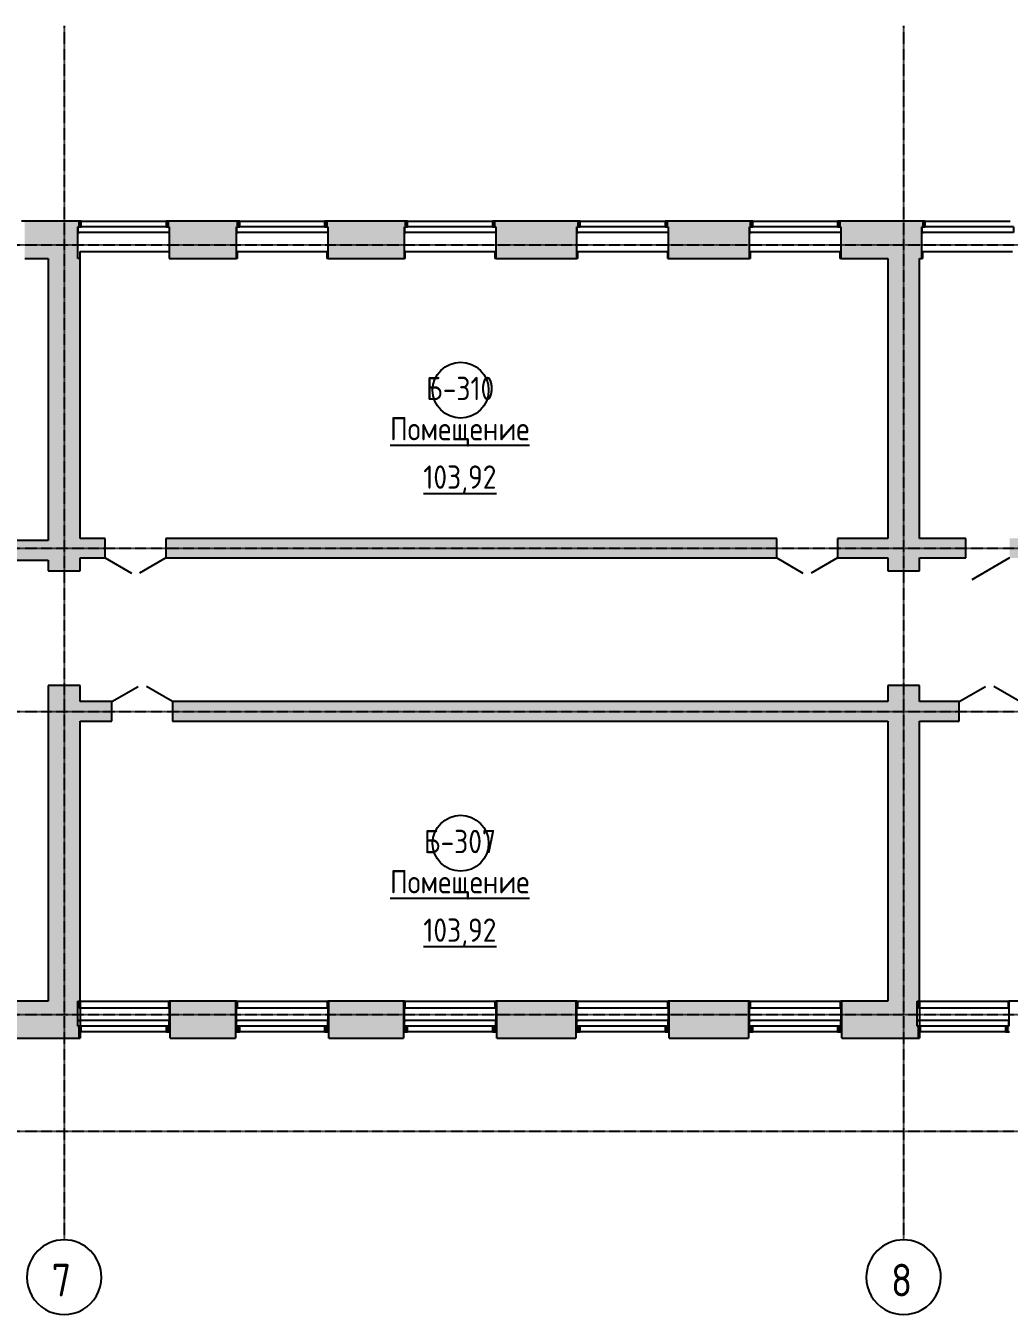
# Model space of a CAD drawing. Extents: x -4056 to 455774, y -7500 to 28668.
# Drawn here: x 297482 to 318570, y -3183 to 24484 of the extents above; entities that cross this region are included whole.
import ezdxf

# ---------------------------------------------------------------- set-up
doc = ezdxf.new("R2010")
doc.units = 0
doc.linetypes.add('ADSK_ЛИНИЯ_СЕТКИ', pattern=[21, 12, -3, 3, -3])
for name, color, linetype in [('ДВЕРИ', 7, 'CONTINUOUS'), ('КАРКАС_ИМПОСТ', 7, 'CONTINUOUS'), ('МАРКИ_ПОМЕЩЕНИЙ', 7, 'CONTINUOUS'), ('ОКНА', 7, 'CONTINUOUS'), ('ОСИ', 7, 'CONTINUOUS'), ('ПАНЕЛЬ', 7, 'CONTINUOUS'), ('СТЕНЫ', 7, 'CONTINUOUS'), ('СТЕНЫ_РАЗРЕЗ', 7, 'CONTINUOUS')]:
    doc.layers.add(name, color=color, linetype=linetype)
doc.styles.add('GOST_COMMON', font='GOST Common.ttf', dxfattribs={"width": 0.9, "height": 500})
doc.styles.add('GOST_COMMON_1', font='GOST Common.ttf', dxfattribs={"width": 0.9, "height": 700})

# ---------------------------------------------------------------- blocks, each defined once
blk = doc.blocks.new('*U277')
at = {"layer": 'СТЕНЫ'}
for points in [[(297146.479999, 2775.135494), (297146.479999, 3575.135494), (298599.839752, 2775.135494)], [(298599.839752, 2775.135494), (297146.479999, 3575.135494), (298599.839752, 3575.135494)], [(300579.839752, 2775.135494), (300579.839752, 3575.135494), (301979.839752, 2775.135494)], [(301979.839752, 2775.135494), (300579.839752, 3575.135494), (301979.839752, 3575.135494)], [(303979.839752, 2775.135494), (303979.839752, 3575.135494), (305579.839752, 2775.135494)], [(305579.839752, 2775.135494), (303979.839752, 3575.135494), (305579.839752, 3575.135494)], [(307579.839752, 2775.135494), (307579.839752, 3575.135494), (309279.839752, 2775.135494)], [(309279.839752, 2775.135494), (307579.839752, 3575.135494), (309279.839752, 3575.135494)], [(311279.839752, 2775.135494), (311279.839752, 3575.135494), (312979.839752, 2775.135494)], [(312979.839752, 2775.135494), (311279.839752, 3575.135494), (312979.839752, 3575.135494)], [(314979.839752, 2775.135494), (314979.839752, 3575.135494), (316061.755913, 2775.135494)], [(316061.755913, 2775.135494), (314979.839752, 3575.135494), (316061.755913, 3575.135494)], [(316061.755913, 2775.135494), (316061.755913, 3575.135494), (316599.839752, 2775.135494)], [(316599.839752, 2775.135494), (316061.755913, 3575.135494), (316599.839752, 3575.135494)], [(298599.839752, 2775.135494), (298599.839752, 3035.135494), (298644.839752, 2775.135494)], [(298644.839752, 2775.135494), (298599.839752, 3035.135494), (298644.839752, 3035.135494)], [(316599.839752, 2775.135494), (316599.839752, 3035.135494), (316644.839752, 2775.135494)], [(316644.839752, 2775.135494), (316599.839752, 3035.135494), (316644.839752, 3035.135494)]]:
    blk.add_solid(points, dxfattribs=at)
blk = doc.blocks.new('*U283')
at = {"layer": 'СТЕНЫ'}
for points in [[(297459.839752, 19495.135494), (297459.839752, 20295.135494), (298599.839752, 19495.135494)], [(298599.839752, 19495.135494), (297459.839752, 20295.135494), (298599.839752, 20295.135494)], [(298599.839752, 20175.135494), (298599.839752, 20295.135494), (298669.839752, 20175.135494)], [(298669.839752, 20175.135494), (298599.839752, 20295.135494), (298669.839752, 20295.135494)], [(300489.839752, 20175.135494), (300489.839752, 20295.135494), (300559.839752, 20175.135494)], [(300559.839752, 20175.135494), (300489.839752, 20295.135494), (300559.839752, 20295.135494)], [(300559.839752, 19495.135494), (300559.839752, 20295.135494), (301999.839752, 19495.135494)], [(301999.839752, 19495.135494), (300559.839752, 20295.135494), (301999.839752, 20295.135494)], [(301999.839752, 20175.135494), (301999.839752, 20295.135494), (302069.839752, 20175.135494)], [(302069.839752, 20175.135494), (301999.839752, 20295.135494), (302069.839752, 20295.135494)], [(303889.839752, 20175.135494), (303889.839752, 20295.135494), (303959.839752, 20175.135494)], [(303959.839752, 20175.135494), (303889.839752, 20295.135494), (303959.839752, 20295.135494)], [(303959.839752, 19495.135494), (303959.839752, 20295.135494), (305599.839752, 19495.135494)], [(305599.839752, 19495.135494), (303959.839752, 20295.135494), (305599.839752, 20295.135494)], [(305599.839752, 20175.135494), (305599.839752, 20295.135494), (305669.839752, 20175.135494)], [(305669.839752, 20175.135494), (305599.839752, 20295.135494), (305669.839752, 20295.135494)], [(307489.839752, 20175.135494), (307489.839752, 20295.135494), (307559.839752, 20175.135494)], [(307559.839752, 20175.135494), (307489.839752, 20295.135494), (307559.839752, 20295.135494)], [(307559.839752, 19495.135494), (307559.839752, 20295.135494), (309299.839752, 19495.135494)], [(309299.839752, 19495.135494), (307559.839752, 20295.135494), (309299.839752, 20295.135494)], [(309299.839752, 20175.135494), (309299.839752, 20295.135494), (309369.839752, 20175.135494)], [(309369.839752, 20175.135494), (309299.839752, 20295.135494), (309369.839752, 20295.135494)], [(311189.839752, 20175.135494), (311189.839752, 20295.135494), (311259.839752, 20175.135494)], [(311259.839752, 20175.135494), (311189.839752, 20295.135494), (311259.839752, 20295.135494)], [(311259.839752, 19495.135494), (311259.839752, 20295.135494), (312999.839752, 19495.135494)], [(312999.839752, 19495.135494), (311259.839752, 20295.135494), (312999.839752, 20295.135494)], [(312999.839752, 20175.135494), (312999.839752, 20295.135494), (313069.839752, 20175.135494)], [(313069.839752, 20175.135494), (312999.839752, 20295.135494), (313069.839752, 20295.135494)], [(314889.839752, 20175.135494), (314889.839752, 20295.135494), (314959.839752, 20175.135494)], [(314959.839752, 20175.135494), (314889.839752, 20295.135494), (314959.839752, 20295.135494)], [(314959.839752, 19495.135494), (314959.839752, 20295.135494), (316644.839752, 19495.135494)], [(316644.839752, 19495.135494), (314959.839752, 20295.135494), (316644.839752, 20295.135494)], [(316644.839752, 19495.135494), (316644.839752, 20295.135494), (316699.839752, 19495.135494)], [(316699.839752, 19495.135494), (316644.839752, 20295.135494), (316699.839752, 20295.135494)], [(316699.839752, 20175.135494), (316699.839752, 20295.135494), (316769.839752, 20175.135494)], [(316769.839752, 20175.135494), (316699.839752, 20295.135494), (316769.839752, 20295.135494)]]:
    blk.add_solid(points, dxfattribs=at)
blk = doc.blocks.new('*U298')
at = {"layer": 'СТЕНЫ'}
for points in [[(318559.839752, 2915.135494), (318559.839752, 3575.135494), (318579.839752, 2915.135494)], [(318579.839752, 2915.135494), (318559.839752, 3575.135494), (318579.839752, 3575.135494)], [(316644.839752, 2915.135494), (316644.839752, 3035.135494), (316669.839752, 2915.135494)], [(316669.839752, 2915.135494), (316644.839752, 3035.135494), (316669.839752, 3035.135494)], [(318489.839752, 2915.135494), (318489.839752, 3035.135494), (318559.839752, 2915.135494)], [(318559.839752, 2915.135494), (318489.839752, 3035.135494), (318559.839752, 3035.135494)]]:
    blk.add_solid(points, dxfattribs=at)
blk = doc.blocks.new('*U299')
at = {"layer": 'СТЕНЫ'}
for points in [[(312979.839752, 2915.135494), (312979.839752, 3575.135494), (312999.839752, 2915.135494)], [(312999.839752, 2915.135494), (312979.839752, 3575.135494), (312999.839752, 3575.135494)], [(314959.839752, 2915.135494), (314959.839752, 3575.135494), (314979.839752, 2915.135494)], [(314979.839752, 2915.135494), (314959.839752, 3575.135494), (314979.839752, 3575.135494)], [(312999.839752, 2915.135494), (312999.839752, 3035.135494), (313069.839752, 2915.135494)], [(313069.839752, 2915.135494), (312999.839752, 3035.135494), (313069.839752, 3035.135494)], [(314889.839752, 2915.135494), (314889.839752, 3035.135494), (314959.839752, 2915.135494)], [(314959.839752, 2915.135494), (314889.839752, 3035.135494), (314959.839752, 3035.135494)]]:
    blk.add_solid(points, dxfattribs=at)
blk = doc.blocks.new('*U300')
at = {"layer": 'СТЕНЫ'}
for points in [[(309279.839752, 2915.135494), (309279.839752, 3575.135494), (309299.839752, 2915.135494)], [(309299.839752, 2915.135494), (309279.839752, 3575.135494), (309299.839752, 3575.135494)], [(311259.839752, 2915.135494), (311259.839752, 3575.135494), (311279.839752, 2915.135494)], [(311279.839752, 2915.135494), (311259.839752, 3575.135494), (311279.839752, 3575.135494)], [(309299.839752, 2915.135494), (309299.839752, 3035.135494), (309369.839752, 2915.135494)], [(309369.839752, 2915.135494), (309299.839752, 3035.135494), (309369.839752, 3035.135494)], [(311189.839752, 2915.135494), (311189.839752, 3035.135494), (311259.839752, 2915.135494)], [(311259.839752, 2915.135494), (311189.839752, 3035.135494), (311259.839752, 3035.135494)]]:
    blk.add_solid(points, dxfattribs=at)
blk = doc.blocks.new('*U301')
at = {"layer": 'СТЕНЫ'}
for points in [[(305579.839752, 2915.135494), (305579.839752, 3575.135494), (305599.839752, 2915.135494)], [(305599.839752, 2915.135494), (305579.839752, 3575.135494), (305599.839752, 3575.135494)], [(307559.839752, 2915.135494), (307559.839752, 3575.135494), (307579.839752, 2915.135494)], [(307579.839752, 2915.135494), (307559.839752, 3575.135494), (307579.839752, 3575.135494)], [(305599.839752, 2915.135494), (305599.839752, 3035.135494), (305669.839752, 2915.135494)], [(305669.839752, 2915.135494), (305599.839752, 3035.135494), (305669.839752, 3035.135494)], [(307489.839752, 2915.135494), (307489.839752, 3035.135494), (307559.839752, 2915.135494)], [(307559.839752, 2915.135494), (307489.839752, 3035.135494), (307559.839752, 3035.135494)]]:
    blk.add_solid(points, dxfattribs=at)
blk = doc.blocks.new('*U302')
at = {"layer": 'СТЕНЫ'}
for points in [[(301979.839752, 2915.135494), (301979.839752, 3575.135494), (301999.839752, 2915.135494)], [(301999.839752, 2915.135494), (301979.839752, 3575.135494), (301999.839752, 3575.135494)], [(303959.839752, 2915.135494), (303959.839752, 3575.135494), (303979.839752, 2915.135494)], [(303979.839752, 2915.135494), (303959.839752, 3575.135494), (303979.839752, 3575.135494)], [(301999.839752, 2915.135494), (301999.839752, 3035.135494), (302069.839752, 2915.135494)], [(302069.839752, 2915.135494), (301999.839752, 3035.135494), (302069.839752, 3035.135494)], [(303889.839752, 2915.135494), (303889.839752, 3035.135494), (303959.839752, 2915.135494)], [(303959.839752, 2915.135494), (303889.839752, 3035.135494), (303959.839752, 3035.135494)]]:
    blk.add_solid(points, dxfattribs=at)
blk = doc.blocks.new('*U303')
at = {"layer": 'СТЕНЫ'}
for points in [[(300559.839752, 2915.135494), (300559.839752, 3575.135494), (300579.839752, 2915.135494)], [(300579.839752, 2915.135494), (300559.839752, 3575.135494), (300579.839752, 3575.135494)], [(298644.839752, 2915.135494), (298644.839752, 3035.135494), (298669.839752, 2915.135494)], [(298669.839752, 2915.135494), (298644.839752, 3035.135494), (298669.839752, 3035.135494)], [(300489.839752, 2915.135494), (300489.839752, 3035.135494), (300559.839752, 2915.135494)], [(300559.839752, 2915.135494), (300489.839752, 3035.135494), (300559.839752, 3035.135494)]]:
    blk.add_solid(points, dxfattribs=at)
blk = doc.blocks.new('*U321')
at = {"layer": 'СТЕНЫ'}
for points in [[(315964.839752, 12796.085928), (315964.839752, 19495.135494), (316061.755913, 12796.085928)], [(316061.755913, 12796.085928), (315964.839752, 19495.135494), (316061.755913, 19495.135494)], [(316061.755913, 12796.085928), (316061.755913, 19495.135494), (316644.839752, 12796.085928)], [(316644.839752, 12796.085928), (316061.755913, 19495.135494), (316644.839752, 19495.135494)]]:
    blk.add_solid(points, dxfattribs=at)
blk = doc.blocks.new('*U322')
at = {"layer": 'СТЕНЫ'}
for points in [[(315964.839752, 3575.135494), (315964.839752, 10339.883239), (316061.755913, 3575.135494)], [(316061.755913, 3575.135494), (315964.839752, 10339.883239), (316061.755913, 10339.883239)], [(316061.755913, 3575.135494), (316061.755913, 10339.883239), (316599.839752, 3575.135494)], [(316599.839752, 3575.135494), (316061.755913, 10339.883239), (316599.839752, 10339.883239)], [(316599.839752, 3575.135494), (316599.839752, 10339.883239), (316644.839752, 3575.135494)], [(316644.839752, 3575.135494), (316599.839752, 10339.883239), (316644.839752, 10339.883239)]]:
    blk.add_solid(points, dxfattribs=at)
blk = doc.blocks.new('*U323')
at = {"layer": 'СТЕНЫ'}
for points in [[(297964.839752, 12796.085928), (297964.839752, 19495.135494), (298644.839752, 12796.085928)], [(298644.839752, 12796.085928), (297964.839752, 19495.135494), (298644.839752, 19495.135494)]]:
    blk.add_solid(points, dxfattribs=at)
blk = doc.blocks.new('*U324')
at = {"layer": 'СТЕНЫ'}
for points in [[(297964.839752, 3575.135494), (297964.839752, 10339.883239), (298599.839752, 3575.135494)], [(298599.839752, 3575.135494), (297964.839752, 10339.883239), (298599.839752, 10339.883239)], [(298599.839752, 3575.135494), (298599.839752, 10339.883239), (298644.839752, 3575.135494)], [(298644.839752, 3575.135494), (298599.839752, 10339.883239), (298644.839752, 10339.883239)]]:
    blk.add_solid(points, dxfattribs=at)
blk = doc.blocks.new('*U327')
at = {"layer": 'СТЕНЫ'}
for points in [[(316644.839752, 13075.135494), (316644.839752, 13495.135494), (317639.839752, 13075.135494)], [(317639.839752, 13075.135494), (316644.839752, 13495.135494), (317639.839752, 13495.135494)], [(318579.839752, 13075.135494), (318579.839752, 13495.135494), (322366.847885, 13075.135494)], [(322366.847885, 13075.135494), (318579.839752, 13495.135494), (322366.847885, 13495.135494)], [(322366.847885, 13075.135494), (322366.847885, 13495.135494), (324393.450322, 13075.135494)], [(324393.450322, 13075.135494), (322366.847885, 13495.135494), (324393.450322, 13495.135494)], [(325293.450322, 13075.135494), (325293.450322, 13495.135494), (328671.939856, 13075.135494)], [(328671.939856, 13075.135494), (325293.450322, 13495.135494), (328671.939856, 13495.135494)], [(328671.939856, 13075.135494), (328671.939856, 13495.135494), (330709.839752, 13075.135494)], [(330709.839752, 13075.135494), (328671.939856, 13495.135494), (330709.839752, 13495.135494)], [(331609.839752, 13075.135494), (331609.839752, 13495.135494), (332649.839752, 13075.135494)], [(332649.839752, 13075.135494), (331609.839752, 13495.135494), (332649.839752, 13495.135494)], [(333549.839752, 13075.135494), (333549.839752, 13495.135494), (334014.839752, 13075.135494)], [(334014.839752, 13075.135494), (333549.839752, 13495.135494), (334014.839752, 13495.135494)]]:
    blk.add_solid(points, dxfattribs=at)
blk = doc.blocks.new('*U328')
at = {"layer": 'СТЕНЫ'}
for points in [[(316644.839752, 9575.135494), (316644.839752, 9995.135494), (317499.839752, 9575.135494)], [(317499.839752, 9575.135494), (316644.839752, 9995.135494), (317499.839752, 9995.135494)], [(318799.839752, 9575.135494), (318799.839752, 9995.135494), (322366.847885, 9575.135494)], [(322366.847885, 9575.135494), (318799.839752, 9995.135494), (322366.847885, 9995.135494)], [(322366.847885, 9575.135494), (322366.847885, 9995.135494), (328671.939856, 9575.135494)], [(328671.939856, 9575.135494), (322366.847885, 9995.135494), (328671.939856, 9995.135494)], [(328671.939856, 9575.135494), (328671.939856, 9995.135494), (331984.839752, 9575.135494)], [(331984.839752, 9575.135494), (328671.939856, 9995.135494), (331984.839752, 9995.135494)], [(333284.839752, 9575.135494), (333284.839752, 9995.135494), (334014.839752, 9575.135494)], [(334014.839752, 9575.135494), (333284.839752, 9995.135494), (334014.839752, 9995.135494)]]:
    blk.add_solid(points, dxfattribs=at)
blk = doc.blocks.new('*U331')
at = {"layer": 'СТЕНЫ'}
for points in [[(291714.839752, 13027.341418), (291714.839752, 13447.341418), (295364.839752, 13027.341418)], [(295364.839752, 13027.341418), (291714.839752, 13447.341418), (295364.839752, 13447.341418)], [(296304.839752, 13027.341418), (296304.839752, 13447.341418), (297146.479999, 13027.341418)], [(297146.479999, 13027.341418), (296304.839752, 13447.341418), (297146.479999, 13447.341418)], [(297146.479999, 13027.341418), (297146.479999, 13447.341418), (297964.839752, 13027.341418)], [(297964.839752, 13027.341418), (297146.479999, 13447.341418), (297964.839752, 13447.341418)]]:
    blk.add_solid(points, dxfattribs=at)
blk = doc.blocks.new('*U332')
at = {"layer": 'СТЕНЫ'}
for points in [[(298644.839752, 9575.135494), (298644.839752, 9995.135494), (299329.839752, 9575.135494)], [(299329.839752, 9575.135494), (298644.839752, 9995.135494), (299329.839752, 9995.135494)], [(300629.839752, 9575.135494), (300629.839752, 9995.135494), (309756.663942, 9575.135494)], [(309756.663942, 9575.135494), (300629.839752, 9995.135494), (309756.663942, 9995.135494)], [(309756.663942, 9575.135494), (309756.663942, 9995.135494), (315964.839752, 9575.135494)], [(315964.839752, 9575.135494), (309756.663942, 9995.135494), (315964.839752, 9995.135494)]]:
    blk.add_solid(points, dxfattribs=at)
blk = doc.blocks.new('*U333')
at = {"layer": 'СТЕНЫ'}
for points in [[(298644.839752, 13075.135494), (298644.839752, 13495.135494), (299184.839752, 13075.135494)], [(299184.839752, 13075.135494), (298644.839752, 13495.135494), (299184.839752, 13495.135494)], [(300484.839752, 13075.135494), (300484.839752, 13495.135494), (309756.663942, 13075.135494)], [(309756.663942, 13075.135494), (300484.839752, 13495.135494), (309756.663942, 13495.135494)], [(309756.663942, 13075.135494), (309756.663942, 13495.135494), (313584.839752, 13075.135494)], [(313584.839752, 13075.135494), (309756.663942, 13495.135494), (313584.839752, 13495.135494)], [(314884.839752, 13075.135494), (314884.839752, 13495.135494), (315964.839752, 13075.135494)], [(315964.839752, 13075.135494), (314884.839752, 13495.135494), (315964.839752, 13495.135494)]]:
    blk.add_solid(points, dxfattribs=at)
blk = doc.blocks.new('ИРНИТУ-ОКНО-ГОСТ23166-99_I')
at = {"layer": 'КАРКАС_ИМПОСТ'}
for p, q in [((-1018.1, 210), (941.9, 210)), ((-1018.1, 210), (-1018.1, 90)), ((-1018.1, 210), (-983.1, 210)), ((-1018.1, 90), (941.9, 90)), ((-1018.1, 90), (-983.1, 90)), ((941.9, 210), (906.9, 210)), ((941.9, 90), (906.9, 90)), ((941.9, 210), (941.9, 90))]:
    blk.add_line(p, q, dxfattribs=at)
blk = doc.blocks.new('ИРНИТУ_ДВЕРЬ_ОДНОПОЛЬНАЯ_3')
at = {"layer": 'ПАНЕЛЬ'}
blk.add_line((-470, 210), (344.06388, 680), dxfattribs=at)
blk = doc.blocks.new('AC_ДВЕРЬ_ДВУПОЛЬНАЯ_ДЕРЕВ3')
at = {"layer": 'ПАНЕЛЬ'}
for p, q in [((-650, 210), (-87.083488, 535)), ((650, 210), (87.083488, 535))]:
    blk.add_line(p, q, dxfattribs=at)
blk = doc.blocks.new('ИРНИТУ-ОКНО-ГОСТ23166-99_M')
at = {"layer": 'КАРКАС_ИМПОСТ'}
for p, q in [((-1018.1, -160), (941.9, -160)), ((-1018.1, -280), (-1018.1, -160)), ((-1018.1, -160), (-983.1, -160)), ((941.9, -160), (906.9, -160)), ((941.9, -280), (941.9, -160)), ((-1018.1, -280), (941.9, -280)), ((-1018.1, -280), (-983.1, -280)), ((941.9, -280), (906.9, -280))]:
    blk.add_line(p, q, dxfattribs=at)
blk = doc.blocks.new('ОСЬ_СЕТКИ_-_D8-4846-03_Б_Н')
at = {"layer": 'ОСИ'}
for start, end in [(360, 180), (180, 360)]:
    blk.add_arc((0, 0), 4, start, end, dxfattribs=at)
blk = doc.blocks.new('ADSK_МАРКА_ПОМЕЩЕНИЕ_-_НО1')
at = {"layer": 'МАРКИ_ПОМЕЩЕНИЙ'}
blk.add_circle((0, 0), 3, dxfattribs=at)

msp = doc.modelspace()

# ---------------------------------------------------------------- linework, layer by layer
at = {"layer": 'ОСИ', "linetype": 'ADSK_ЛИНИЯ_СЕТКИ'}
for p, q in [((298304.839752, 24484.443292), (298304.839752, -1546.924215)), ((316304.839752, 24484.443292), (316304.839752, -1546.924215)), ((232735.995103, 19785.135494), (337536.017597, 19785.135494)), ((232735.995103, 13285.135494), (337536.017597, 13285.135494)), ((232735.995103, 9785.135494), (337536.017597, 9785.135494)), ((232735.995103, 3285.135494), (337536.017597, 3285.135494)), ((232735.995103, 785.135494), (337536.017597, 785.135494))]:
    msp.add_line(p, q, dxfattribs=at)
at = {"layer": 'СТЕНЫ'}
for p, q in [((298669.839752, 20295.135494), (300489.839752, 20295.135494)), ((302069.839752, 20295.135494), (303889.839752, 20295.135494)), ((305669.839752, 20295.135494), (307489.839752, 20295.135494)), ((309369.839752, 20295.135494), (311189.839752, 20295.135494)), ((313069.839752, 20295.135494), (314889.839752, 20295.135494)), ((316769.839752, 20295.135494), (318589.839752, 20295.135494)), ((298644.839752, 19495.135494), (298644.839752, 19645.135494)), ((298644.839752, 19645.135494), (300559.839752, 19645.135494)), ((302019.839752, 19495.135494), (302019.839752, 19645.135494)), ((302019.839752, 19645.135494), (303939.839752, 19645.135494)), ((303939.839752, 19645.135494), (303939.839752, 19495.135494)), ((305619.839752, 19495.135494), (305619.839752, 19645.135494)), ((305619.839752, 19645.135494), (307539.839752, 19645.135494)), ((307539.839752, 19645.135494), (307539.839752, 19495.135494)), ((309319.839752, 19495.135494), (309319.839752, 19645.135494)), ((309319.839752, 19645.135494), (311239.839752, 19645.135494)), ((311239.839752, 19645.135494), (311239.839752, 19495.135494)), ((313019.839752, 19495.135494), (313019.839752, 19645.135494)), ((313019.839752, 19645.135494), (314939.839752, 19645.135494)), ((314939.839752, 19645.135494), (314939.839752, 19495.135494)), ((316719.839752, 19495.135494), (316719.839752, 19645.135494)), ((316719.839752, 19645.135494), (318639.839752, 19645.135494)), ((302019.839752, 19495.135494), (301999.839752, 19495.135494)), ((303959.839752, 19495.135494), (303939.839752, 19495.135494)), ((305619.839752, 19495.135494), (305599.839752, 19495.135494)), ((307559.839752, 19495.135494), (307539.839752, 19495.135494)), ((309319.839752, 19495.135494), (309299.839752, 19495.135494)), ((311259.839752, 19495.135494), (311239.839752, 19495.135494)), ((313019.839752, 19495.135494), (312999.839752, 19495.135494)), ((314959.839752, 19495.135494), (314939.839752, 19495.135494)), ((316719.839752, 19495.135494), (316699.839752, 19495.135494)), ((298624.839752, 3425.135494), (298624.839752, 3575.135494)), ((300544.839752, 3425.135494), (298624.839752, 3425.135494)), ((298644.839752, 3575.135494), (298644.839752, 3035.135494)), ((298644.839752, 3575.135494), (300559.839752, 3575.135494)), ((300544.839752, 3575.135494), (300544.839752, 3425.135494)), ((301999.839752, 3575.135494), (303959.839752, 3575.135494)), ((302024.839752, 3425.135494), (302024.839752, 3575.135494)), ((303944.839752, 3425.135494), (302024.839752, 3425.135494)), ((303944.839752, 3575.135494), (303944.839752, 3425.135494)), ((305599.839752, 3575.135494), (307559.839752, 3575.135494)), ((305619.839752, 3425.135494), (305619.839752, 3575.135494)), ((307539.839752, 3425.135494), (305619.839752, 3425.135494)), ((307539.839752, 3575.135494), (307539.839752, 3425.135494)), ((309299.839752, 3575.135494), (311259.839752, 3575.135494)), ((309319.839752, 3425.135494), (309319.839752, 3575.135494)), ((311239.839752, 3425.135494), (309319.839752, 3425.135494)), ((311239.839752, 3575.135494), (311239.839752, 3425.135494)), ((312999.839752, 3575.135494), (314959.839752, 3575.135494)), ((313024.839752, 3425.135494), (313024.839752, 3575.135494)), ((314944.839752, 3425.135494), (313024.839752, 3425.135494)), ((314944.839752, 3575.135494), (314944.839752, 3425.135494)), ((316624.839752, 3425.135494), (316624.839752, 3575.135494)), ((318544.839752, 3425.135494), (316624.839752, 3425.135494)), ((316644.839752, 3575.135494), (316644.839752, 3035.135494)), ((316644.839752, 3575.135494), (318559.839752, 3575.135494)), ((318544.839752, 3575.135494), (318544.839752, 3425.135494)), ((300489.839752, 2915.135494), (298669.839752, 2915.135494)), ((303889.839752, 2915.135494), (302069.839752, 2915.135494)), ((307489.839752, 2915.135494), (305669.839752, 2915.135494)), ((311189.839752, 2915.135494), (309369.839752, 2915.135494)), ((314889.839752, 2915.135494), (313069.839752, 2915.135494)), ((318489.839752, 2915.135494), (316669.839752, 2915.135494))]:
    msp.add_line(p, q, dxfattribs=at)
at = {"layer": 'СТЕНЫ_РАЗРЕЗ'}
for p, q in [((298669.839752, 20295.135494), (297389.839752, 20295.135494)), ((298669.839752, 20175.135494), (298669.839752, 20295.135494)), ((302069.839752, 20295.135494), (300489.839752, 20295.135494)), ((300489.839752, 20295.135494), (300489.839752, 20175.135494)), ((302069.839752, 20175.135494), (302069.839752, 20295.135494)), ((305669.839752, 20295.135494), (303889.839752, 20295.135494)), ((303889.839752, 20295.135494), (303889.839752, 20175.135494)), ((305669.839752, 20175.135494), (305669.839752, 20295.135494)), ((309369.839752, 20295.135494), (307489.839752, 20295.135494)), ((307489.839752, 20295.135494), (307489.839752, 20175.135494)), ((309369.839752, 20175.135494), (309369.839752, 20295.135494)), ((313069.839752, 20295.135494), (311189.839752, 20295.135494)), ((311189.839752, 20295.135494), (311189.839752, 20175.135494)), ((313069.839752, 20175.135494), (313069.839752, 20295.135494)), ((316769.839752, 20295.135494), (314889.839752, 20295.135494)), ((314889.839752, 20295.135494), (314889.839752, 20175.135494)), ((316769.839752, 20175.135494), (316769.839752, 20295.135494)), ((298599.839752, 19495.135494), (298599.839752, 20175.135494)), ((298599.839752, 20175.135494), (298669.839752, 20175.135494)), ((300489.839752, 20175.135494), (300559.839752, 20175.135494)), ((300559.839752, 20175.135494), (300559.839752, 19495.135494)), ((301999.839752, 19495.135494), (301999.839752, 20175.135494)), ((301999.839752, 20175.135494), (302069.839752, 20175.135494)), ((303889.839752, 20175.135494), (303959.839752, 20175.135494)), ((303959.839752, 20175.135494), (303959.839752, 19495.135494)), ((305599.839752, 19495.135494), (305599.839752, 20175.135494)), ((305599.839752, 20175.135494), (305669.839752, 20175.135494)), ((307489.839752, 20175.135494), (307559.839752, 20175.135494)), ((307559.839752, 20175.135494), (307559.839752, 19495.135494)), ((309299.839752, 19495.135494), (309299.839752, 20175.135494)), ((309299.839752, 20175.135494), (309369.839752, 20175.135494)), ((311189.839752, 20175.135494), (311259.839752, 20175.135494)), ((311259.839752, 20175.135494), (311259.839752, 19495.135494)), ((312999.839752, 19495.135494), (312999.839752, 20175.135494)), ((312999.839752, 20175.135494), (313069.839752, 20175.135494)), ((314889.839752, 20175.135494), (314959.839752, 20175.135494)), ((314959.839752, 20175.135494), (314959.839752, 19495.135494)), ((316699.839752, 19495.135494), (316699.839752, 20175.135494)), ((316699.839752, 20175.135494), (316769.839752, 20175.135494)), ((297459.839752, 19495.135494), (297964.839752, 19495.135494)), ((297964.839752, 19495.135494), (297964.839752, 13447.341418)), ((298644.839752, 19495.135494), (298599.839752, 19495.135494)), ((298644.839752, 13495.135494), (298644.839752, 19495.135494)), ((300559.839752, 19495.135494), (301999.839752, 19495.135494)), ((303959.839752, 19495.135494), (305599.839752, 19495.135494)), ((307559.839752, 19495.135494), (309299.839752, 19495.135494)), ((311259.839752, 19495.135494), (312999.839752, 19495.135494)), ((314959.839752, 19495.135494), (315964.839752, 19495.135494)), ((315964.839752, 19495.135494), (315964.839752, 13495.135494)), ((316644.839752, 19495.135494), (316699.839752, 19495.135494)), ((316644.839752, 13495.135494), (316644.839752, 19495.135494)), ((297964.839752, 13447.341418), (296304.839752, 13447.341418)), ((299184.839752, 13495.135494), (298644.839752, 13495.135494)), ((299184.839752, 13075.135494), (299184.839752, 13495.135494)), ((313584.839752, 13495.135494), (300484.839752, 13495.135494)), ((300484.839752, 13495.135494), (300484.839752, 13075.135494)), ((313584.839752, 13075.135494), (313584.839752, 13495.135494)), ((315964.839752, 13495.135494), (314884.839752, 13495.135494)), ((314884.839752, 13495.135494), (314884.839752, 13075.135494)), ((317639.839752, 13495.135494), (316644.839752, 13495.135494)), ((317639.839752, 13075.135494), (317639.839752, 13495.135494)), ((296304.839752, 13027.341418), (297964.839752, 13027.341418)), ((297964.839752, 13027.341418), (297964.839752, 12796.085928)), ((298644.839752, 12796.085928), (298644.839752, 13075.135494)), ((298644.839752, 13075.135494), (299184.839752, 13075.135494)), ((300484.839752, 13075.135494), (313584.839752, 13075.135494)), ((314884.839752, 13075.135494), (315964.839752, 13075.135494)), ((315964.839752, 13075.135494), (315964.839752, 12796.085928)), ((316644.839752, 12796.085928), (316644.839752, 13075.135494)), ((316644.839752, 13075.135494), (317639.839752, 13075.135494)), ((297964.839752, 12796.085928), (298644.839752, 12796.085928)), ((315964.839752, 12796.085928), (316644.839752, 12796.085928)), ((297964.839752, 10339.883239), (297964.839752, 3575.135494)), ((298644.839752, 10339.883239), (297964.839752, 10339.883239)), ((298644.839752, 9995.135494), (298644.839752, 10339.883239)), ((315964.839752, 10339.883239), (315964.839752, 9995.135494)), ((316644.839752, 10339.883239), (315964.839752, 10339.883239)), ((316644.839752, 9995.135494), (316644.839752, 10339.883239)), ((299329.839752, 9995.135494), (298644.839752, 9995.135494)), ((299329.839752, 9575.135494), (299329.839752, 9995.135494)), ((315964.839752, 9995.135494), (300629.839752, 9995.135494)), ((300629.839752, 9995.135494), (300629.839752, 9575.135494)), ((317499.839752, 9995.135494), (316644.839752, 9995.135494)), ((317499.839752, 9575.135494), (317499.839752, 9995.135494)), ((298644.839752, 3575.135494), (298644.839752, 9575.135494)), ((298644.839752, 9575.135494), (299329.839752, 9575.135494)), ((300629.839752, 9575.135494), (315964.839752, 9575.135494)), ((315964.839752, 9575.135494), (315964.839752, 3575.135494)), ((316644.839752, 3575.135494), (316644.839752, 9575.135494)), ((316644.839752, 9575.135494), (317499.839752, 9575.135494)), ((297964.839752, 3575.135494), (296479.839752, 3575.135494)), ((298599.839752, 3035.135494), (298599.839752, 3575.135494)), ((298599.839752, 3575.135494), (298644.839752, 3575.135494)), ((301999.839752, 3575.135494), (300559.839752, 3575.135494)), ((300559.839752, 3575.135494), (300559.839752, 3035.135494)), ((300579.839752, 2775.135494), (300579.839752, 3575.135494)), ((301979.839752, 3575.135494), (301979.839752, 2775.135494)), ((301999.839752, 3035.135494), (301999.839752, 3575.135494)), ((305599.839752, 3575.135494), (303959.839752, 3575.135494)), ((303959.839752, 3575.135494), (303959.839752, 3035.135494)), ((303979.839752, 2775.135494), (303979.839752, 3575.135494)), ((305579.839752, 3575.135494), (305579.839752, 2775.135494)), ((305599.839752, 3035.135494), (305599.839752, 3575.135494)), ((309299.839752, 3575.135494), (307559.839752, 3575.135494)), ((307559.839752, 3575.135494), (307559.839752, 3035.135494)), ((307579.839752, 2775.135494), (307579.839752, 3575.135494)), ((309279.839752, 3575.135494), (309279.839752, 2775.135494)), ((309299.839752, 3035.135494), (309299.839752, 3575.135494)), ((312999.839752, 3575.135494), (311259.839752, 3575.135494)), ((311259.839752, 3575.135494), (311259.839752, 3035.135494)), ((311279.839752, 2775.135494), (311279.839752, 3575.135494)), ((312979.839752, 3575.135494), (312979.839752, 2775.135494)), ((312999.839752, 3035.135494), (312999.839752, 3575.135494)), ((315964.839752, 3575.135494), (314959.839752, 3575.135494)), ((314959.839752, 3575.135494), (314959.839752, 3035.135494)), ((314979.839752, 2775.135494), (314979.839752, 3575.135494)), ((316599.839752, 3035.135494), (316599.839752, 3575.135494)), ((316599.839752, 3575.135494), (316644.839752, 3575.135494)), ((320199.839752, 3575.135494), (318559.839752, 3575.135494)), ((318559.839752, 3575.135494), (318559.839752, 3035.135494)), ((296634.839752, 2775.135494), (298644.839752, 2775.135494)), ((298669.839752, 3035.135494), (298599.839752, 3035.135494)), ((298644.839752, 3035.135494), (298644.839752, 2775.135494)), ((298644.839752, 2915.135494), (298669.839752, 2915.135494)), ((298669.839752, 2915.135494), (298669.839752, 3035.135494)), ((300559.839752, 3035.135494), (300489.839752, 3035.135494)), ((300489.839752, 3035.135494), (300489.839752, 2915.135494)), ((300489.839752, 2915.135494), (300579.839752, 2915.135494)), ((300579.839752, 2775.135494), (301979.839752, 2775.135494)), ((301979.839752, 2915.135494), (302069.839752, 2915.135494)), ((302069.839752, 3035.135494), (301999.839752, 3035.135494)), ((302069.839752, 2915.135494), (302069.839752, 3035.135494)), ((303959.839752, 3035.135494), (303889.839752, 3035.135494)), ((303889.839752, 3035.135494), (303889.839752, 2915.135494)), ((303889.839752, 2915.135494), (303979.839752, 2915.135494)), ((303979.839752, 2775.135494), (305579.839752, 2775.135494)), ((305579.839752, 2915.135494), (305669.839752, 2915.135494)), ((305669.839752, 3035.135494), (305599.839752, 3035.135494)), ((305669.839752, 2915.135494), (305669.839752, 3035.135494)), ((307559.839752, 3035.135494), (307489.839752, 3035.135494)), ((307489.839752, 3035.135494), (307489.839752, 2915.135494)), ((307489.839752, 2915.135494), (307579.839752, 2915.135494)), ((307579.839752, 2775.135494), (309279.839752, 2775.135494)), ((309279.839752, 2915.135494), (309369.839752, 2915.135494)), ((309369.839752, 3035.135494), (309299.839752, 3035.135494)), ((309369.839752, 2915.135494), (309369.839752, 3035.135494)), ((311259.839752, 3035.135494), (311189.839752, 3035.135494)), ((311189.839752, 3035.135494), (311189.839752, 2915.135494)), ((311189.839752, 2915.135494), (311279.839752, 2915.135494)), ((311279.839752, 2775.135494), (312979.839752, 2775.135494)), ((312979.839752, 2915.135494), (313069.839752, 2915.135494)), ((313069.839752, 3035.135494), (312999.839752, 3035.135494)), ((313069.839752, 2915.135494), (313069.839752, 3035.135494)), ((314959.839752, 3035.135494), (314889.839752, 3035.135494)), ((314889.839752, 3035.135494), (314889.839752, 2915.135494)), ((314889.839752, 2915.135494), (314979.839752, 2915.135494)), ((314979.839752, 2775.135494), (316644.839752, 2775.135494)), ((316669.839752, 3035.135494), (316599.839752, 3035.135494)), ((316644.839752, 3035.135494), (316644.839752, 2775.135494)), ((316644.839752, 2915.135494), (316669.839752, 2915.135494)), ((316669.839752, 2915.135494), (316669.839752, 3035.135494)), ((318559.839752, 3035.135494), (318489.839752, 3035.135494)), ((318489.839752, 3035.135494), (318489.839752, 2915.135494)), ((318489.839752, 2915.135494), (318579.839752, 2915.135494))]:
    msp.add_line(p, q, dxfattribs=at)

# ---------------------------------------------------------------- block references
at = {"layer": 'ДВЕРИ', "rotation": 180}
for name, p in [('AC_ДВЕРЬ_ДВУПОЛЬНАЯ_ДЕРЕВ3', (299834.839752, 13285.135494)), ('AC_ДВЕРЬ_ДВУПОЛЬНАЯ_ДЕРЕВ3', (314234.839752, 13285.135494)), ('ИРНИТУ_ДВЕРЬ_ОДНОПОЛЬНАЯ_3', (318109.839752, 13285.135494))]:
    msp.add_blockref(name, p, dxfattribs=at)
at = {"layer": 'ДВЕРИ'}
for p in [(299979.839752, 9785.135494), (318149.839752, 9785.135494)]:
    msp.add_blockref('AC_ДВЕРЬ_ДВУПОЛЬНАЯ_ДЕРЕВ3', p, dxfattribs=at)
at = {"layer": 'МАРКИ_ПОМЕЩЕНИЙ', "xscale": 200, "yscale": 200, "zscale": 200}
for p in [(306806.91832, 16672.059986), (306806.91832, 6958.154394)]:
    msp.add_blockref('ADSK_МАРКА_ПОМЕЩЕНИЕ_-_НО1', p, dxfattribs=at)
at = {"layer": 'ОКНА', "rotation": 180}
for name, p in [('ИРНИТУ-ОКНО-ГОСТ23166-99_M', (299541.739752, 19895.135494)), ('ИРНИТУ-ОКНО-ГОСТ23166-99_M', (302941.739752, 19895.135494)), ('ИРНИТУ-ОКНО-ГОСТ23166-99_M', (306541.739752, 19895.135494)), ('ИРНИТУ-ОКНО-ГОСТ23166-99_M', (310241.739752, 19895.135494)), ('ИРНИТУ-ОКНО-ГОСТ23166-99_M', (313941.739752, 19895.135494)), ('ИРНИТУ-ОКНО-ГОСТ23166-99_M', (317641.739752, 19895.135494)), ('ИРНИТУ-ОКНО-ГОСТ23166-99_I', (299541.739752, 3245.135494)), ('ИРНИТУ-ОКНО-ГОСТ23166-99_I', (302941.739752, 3245.135494)), ('ИРНИТУ-ОКНО-ГОСТ23166-99_I', (306541.739752, 3245.135494)), ('ИРНИТУ-ОКНО-ГОСТ23166-99_I', (310241.739752, 3245.135494)), ('ИРНИТУ-ОКНО-ГОСТ23166-99_I', (313941.739752, 3245.135494)), ('ИРНИТУ-ОКНО-ГОСТ23166-99_I', (317541.739752, 3245.135494))]:
    msp.add_blockref(name, p, dxfattribs=at)
at = {"layer": 'ОСИ', "xscale": 200, "yscale": 200, "zscale": 200, "rotation": 180}
for p in [(298304.839752, -2346.924215), (316304.839752, -2346.924215)]:
    msp.add_blockref('ОСЬ_СЕТКИ_-_D8-4846-03_Б_Н', p, dxfattribs=at)
at = {"layer": 'СТЕНЫ'}
for name in ['*U283', '*U323', '*U321', '*U331', '*U333', '*U327', '*U324', '*U322', '*U332', '*U328', '*U277', '*U303', '*U302', '*U301', '*U300', '*U299', '*U298']:
    msp.add_blockref(name, (0, 0), dxfattribs=at)

# ---------------------------------------------------------------- texts
at = {"layer": 'МАРКИ_ПОМЕЩЕНИЙ', "char_height": 500, "attachment_point": 1, "style": 'GOST_COMMON'}
for s, insert, width in [('\\fGOST Common|b0|i0|c204|p34|;\\W.9;Б', (306066.429132, 16958.762592), 432.91125), ('-310', (306423.616632, 16958.762592), 1443.0375), ('\\LПомещение', (305292.429132, 16096.262592), 3751.8975), ('\\L103,92', (306007.029132, 15058.762592), 2020.2525), ('\\fGOST Common|b0|i0|c204|p34|;\\W.9;Б', (306018.729132, 7244.857), 432.91125), ('-307', (306375.916632, 7244.857), 1558.4805), ('\\LПомещение', (305292.429132, 6382.357), 3751.8975), ('\\L103,92', (306007.029132, 5344.857), 2020.2525)]:
    msp.add_mtext(s, dxfattribs=dict(at, insert=insert, width=width))
at = {"layer": 'ОСИ', "char_height": 700, "width": 548.35425, "attachment_point": 1, "style": 'GOST_COMMON_1'}
for s, insert in [('\\fGOST Common|b0|i0|c204|p34|;\\W.9;7', (298035.971771, -2059.196631)), ('\\fGOST Common|b0|i0|c204|p34|;\\W.9;8', (316035.971771, -2059.196631))]:
    msp.add_mtext(s, dxfattribs=dict(at, insert=insert))

doc.saveas('drawing.dxf')
